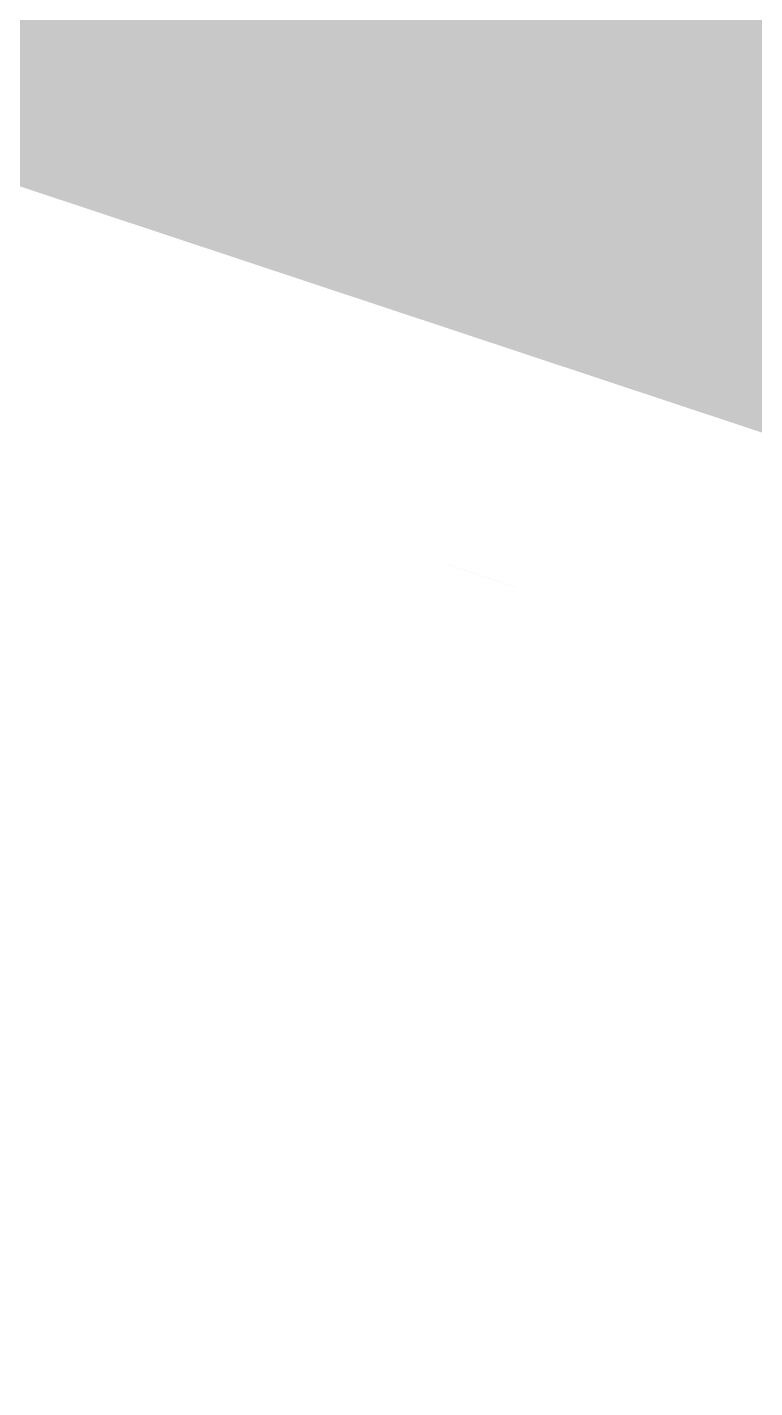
# Model space of a CAD drawing. Header units: millimetres. Extents: x 0 to 210, y 0 to 297.
# Drawn here: x 163.9065 to 163.9849, y 45.0116 to 45.1584 of the extents above; entities that cross this region are included whole.
import ezdxf

# ---------------------------------------------------------------- set-up
doc = ezdxf.new("R2010")
doc.units = ezdxf.units.MM

msp = doc.modelspace()

# ---------------------------------------------------------------- hatches: boundary and pattern name
at = {"true_color": 0xe9ba62}
msp.add_hatch(color=7, dxfattribs=at).paths.add_polyline_path([(167.90913, 45.29286), (167.90059, 45.27578), (167.89217, 45.25893), (167.8838, 45.24219), (167.86878, 45.2425), (167.85397, 45.24279), (167.83926, 45.24308), (167.80367, 45.24349), (167.78812, 45.24367), (167.7793, 45.24376), (167.65863, 45.23892), (167.54085, 45.22261), (167.42246, 45.19776), (167.39544, 45.19085), (167.36878, 45.18404), (167.3423, 45.17729), (167.29479, 45.16519), (167.24729, 45.15305), (167.19981, 45.14086), (167.19981, 45.12378), (167.19981, 45.10693), (167.19981, 45.09019), (167.06192, 45.07966), (166.92405, 45.069), (166.78619, 45.05802), (166.25577, 45.02551), (165.72776, 45.01672), (165.19695, 45.03456), (165.17827, 45.0357), (165.15982, 45.03682), (165.1415, 45.03796), (165.01683, 45.04547), (164.89224, 45.05393), (164.76784, 45.06486), (164.712, 45.08312), (164.67582, 45.09275), (164.62828, 45.10197), (164.58359, 45.10909), (164.56408, 45.1122), (164.55301, 45.11396), (164.52501, 45.11841), (164.49737, 45.12282), (164.46992, 45.12721), (164.44066, 45.1318), (164.41178, 45.13635), (164.38308, 45.14086), (164.20763, 45.16844), (164.032, 45.19419), (163.85585, 45.21686), (163.84731, 45.19978), (163.83889, 45.18293), (163.83052, 45.16619), (164.94333, 44.9203), (166.11626, 44.90025), (167.25579, 45.00616), (167.27322, 45.00835), (167.2904, 45.01049), (167.30747, 45.01262), (167.54387, 45.04598), (167.77761, 45.08817), (168.01046, 45.14086), (168.019, 45.18355), (168.02743, 45.22568), (168.0358, 45.26753), (168.00164, 45.25899), (167.96794, 45.25056), (167.93446, 45.24219), (167.92593, 45.25927), (167.9175, 45.27612)])
at = {"true_color": 0xebbf68}
msp.add_hatch(color=7, dxfattribs=at).paths.add_polyline_path([(163.85585, 45.21686), (163.84731, 45.19978), (163.83889, 45.18293), (163.83052, 45.16619), (164.42347, 44.96931), (165.05398, 44.90363), (166.26249, 44.91286), (166.26249, 44.9214), (166.26249, 44.92983), (166.26249, 44.9382), (166.30518, 44.94673), (166.3473, 44.95516), (166.38915, 44.96353), (166.38915, 44.97207), (166.38915, 44.98049), (166.38915, 44.98886), (165.98619, 45.00006), (165.58344, 45.01514), (165.18087, 45.03621), (165.14904, 45.03817), (165.13514, 45.03903), (165.12726, 45.03953), (165.09208, 45.04164), (165.05689, 45.04376), (165.0217, 45.04589), (164.98881, 45.04802), (164.95635, 45.05011), (164.92409, 45.05219), (164.87195, 45.05581), (164.81986, 45.05998), (164.76784, 45.06486), (164.712, 45.08312), (164.67582, 45.09275), (164.62828, 45.10197), (164.58359, 45.10909), (164.56408, 45.1122), (164.55301, 45.11396), (164.52501, 45.11841), (164.49737, 45.12282), (164.46992, 45.12721), (164.44066, 45.1318), (164.41178, 45.13635), (164.38308, 45.14086), (164.20763, 45.16844), (164.032, 45.19419)])
at = {"true_color": 0xe9c06d}
msp.add_hatch(color=7, dxfattribs=at).paths.add_polyline_path([(163.85585, 45.21686), (163.84731, 45.19978), (163.83889, 45.18293), (163.83052, 45.16619), (163.94351, 45.12913), (164.05755, 45.09864), (164.1735, 45.07259), (164.19665, 45.06784), (164.21949, 45.06317), (164.24218, 45.05853), (164.28366, 45.04949), (164.30178, 45.04553), (164.31205, 45.04328), (164.33453, 45.03868), (164.35671, 45.03414), (164.37875, 45.02962), (164.42322, 45.02059), (164.45185, 45.01659), (164.48918, 45.0142), (164.50625, 45.03127), (164.5231, 45.04812), (164.53984, 45.06486), (164.49478, 45.10557), (164.44337, 45.12654), (164.34153, 45.14575), (164.30699, 45.15131), (164.2919, 45.15374), (164.28334, 45.1551), (164.14116, 45.17813), (163.99874, 45.19867)])
at = {"true_color": 0xd45454}
msp.add_hatch(color=7, dxfattribs=at).paths.add_polyline_path([(163.83052, 45.14086), (163.884, 45.12303), (163.9037, 45.11647), (163.90652, 45.11553)])
at = {"true_color": 0xd4a97f}
msp.add_hatch(color=7, dxfattribs=at).paths.add_polyline_path([(163.90652, 45.11553), (163.96, 45.0977), (163.9797, 45.09113), (163.98252, 45.09019)])
at = {"true_color": 0xffbf3f}
msp.add_hatch(color=7, dxfattribs=at).paths.add_polyline_path([(163.98252, 45.09019), (164.06182, 45.07037), (164.05382, 45.07237)])

doc.saveas('drawing.dxf')
